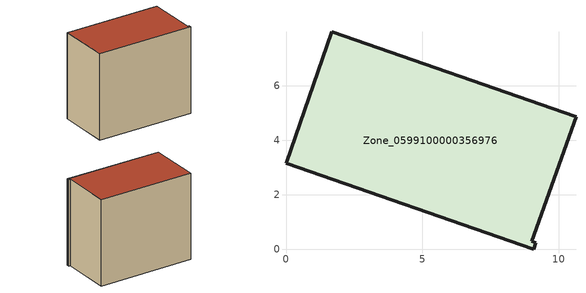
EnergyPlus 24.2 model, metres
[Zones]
Zone_0599100000356976
 floor ground (C_G): 0,3.15 1.68,7.97 10.63,4.87 9,0.29 9.16,0.24 9.08,0 z0
 wall outside (C_F): 1.68,7.97 0,3.15 9.08,0 9.16,0.24 9,0.29 10.63,4.87 1.68,7.97 z0:8.38
 roof outside (C_R): 0,3.15 9.08,0 9.16,0.24 9,0.29 10.63,4.87 1.68,7.97 z8.38
[BUILDING]
Pand.0599100000356976: North Axis=0; Terrain=City; Loads Convergence Tolerance Value=0.04; Temperature Convergence Tolerance Value=0.4; Solar Distribution=FullExterior; Maximum Number of Warmup Days=25; Minimum Number of Warmup Days=1
[Site:Location]
Rotterdam.The.Hague.AP_ZH_NLD Design_Conditions: Latitude=51.96; Longitude=4.45; Time Zone=1; Elevation=-4.5
[SITE:GROUNDTEMPERATURE:BUILDINGSURFACE]
18, 18, 18, 18, 18, 18, 18, 18, 18, 18, 18, 18
[MATERIAL] Thermal Absorptance=0.9; Solar Absorptance=0.7; Visible Absorptance=0.7
Name | Roughness | Thickness | Conductivity | Density | Specific Heat
G.TI.1992-2005 | MediumSmooth | 0.15 | 0.06 | 540 | 1210
F.TI.1992-2005 | Rough | 0.3 | 0.12 | 1920 | 840
R.TI.1992-2005 | MediumRough | 0.2 | 0.08 | 1500 | 1000
[CONSTRUCTION]
C_G: G.TI.1992-2005
C_F: F.TI.1992-2005
C_R: R.TI.1992-2005
[ZONE]
Zone_0599100000356976: Type=1; Multiplier=1; Ceiling Height=Autocalculate; Volume=Autocalculate; Floor Area=autocalculate; Part of Total Floor Area=Yes
[ZONEINFILTRATION:DESIGNFLOWRATE]
Infil_Zone_0599100000356976: Zone or ZoneList or Space or SpaceList=Zone_0599100000356976; Schedule=AlwaysOn; Design Flow Rate Calculation Method=Flow/Area; Flow Rate per Floor Area=0.0015; Constant Term Coefficient=1; Temperature Term Coefficient=0; Velocity Term Coefficient=0; Velocity Squared Term Coefficient=0
[HVACTEMPLATE:ZONE:IDEALLOADSAIRSYSTEM]
Zone_0599100000356976: Maximum Heating Supply Air Temperature=50; Minimum Cooling Supply Air Temperature=13; Maximum Heating Supply Air Humidity Ratio=0.0156; Minimum Cooling Supply Air Humidity Ratio=0.0077; Heating Limit=NoLimit; Cooling Limit=NoLimit; Dehumidification Control Type=ConstantSensibleHeatRatio; Cooling Sensible Heat Ratio=0.7; Dehumidification Setpoint=60; Humidification Control Type=None; Humidification Setpoint=30; Outdoor Air Method=None; Outdoor Air Flow Rate per Person=0.00944; Outdoor Air Flow Rate per Zone Floor Area=0; Outdoor Air Flow Rate per Zone=0; Demand Controlled Ventilation Type=None; Outdoor Air Economizer Type=NoEconomizer; Heat Recovery Type=None; Sensible Heat Recovery Effectiveness=0.7; Latent Heat Recovery Effectiveness=0.65
[ZONECONTROL:THERMOSTAT]
ThermostatControl_Zone_0599100000356976: Zone or ZoneList=Zone_0599100000356976; Control Type Schedule=DualSetpointControlType; Control 1=Thermostat_Zone_0599100000356976; Temperature Difference Between Cutout And Setpoint=0
[THERMOSTATSETPOINT:DUALSETPOINT]
Thermostat_Zone_0599100000356976: Heating Setpoint Temperature Schedule=HeatingSetpoint_Zone_0599100000356976; Cooling Setpoint Temperature Schedule=CoolingSetpoint_Zone_0599100000356976
[SCHEDULE:COMPACT]
HeatingSetpoint_Zone_0599100000356976: Through: 12/31, For: AllDays, Until: 24:00, 21
CoolingSetpoint_Zone_0599100000356976: Through: 12/31, For: AllDays, Until: 24:00, 24
DualSetpointControlType: Through: 12/31, For: AllDays, Until: 24:00, 4
AlwaysOn: Through: 12/31, For: AllDays, Until: 24:00, 1
